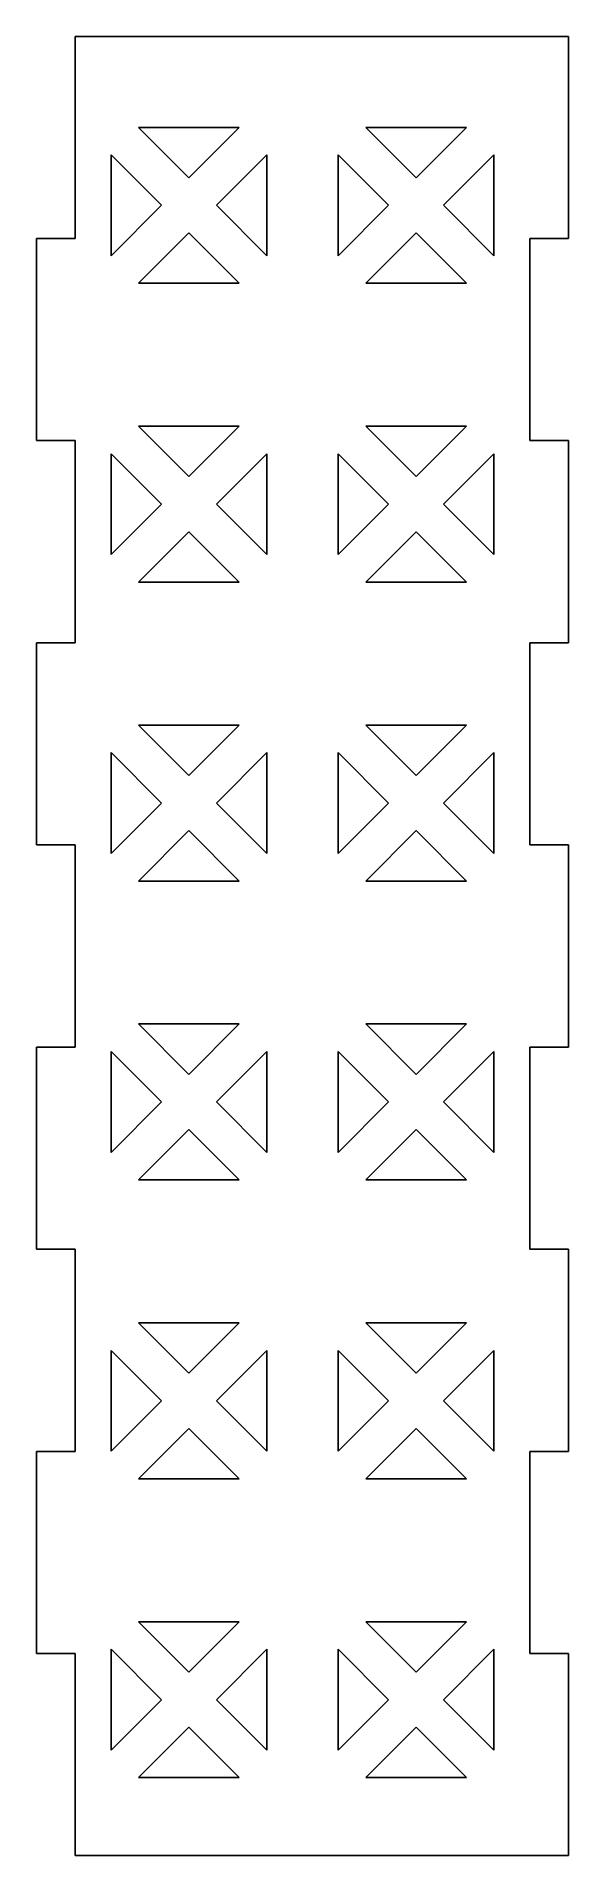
# Model space of a CAD drawing. Extents: x -0.021 to 0.021, y 0.02 to 0.16.
import ezdxf

# ---------------------------------------------------------------- set-up
doc = ezdxf.new("R2010")
doc.units = 0
doc.layers.add('VISIBLE', color=7, linetype='CONTINUOUS')

msp = doc.modelspace()

# ---------------------------------------------------------------- linework, layer by layer
at = {"layer": 'VISIBLE'}
for p, q in [((-0.0175, 0.16), (0.0205, 0.16)), ((-0.0175, 0.14444), (-0.0175, 0.16)), ((0.0205, 0.16), (0.0205, 0.14444)), ((-0.00487, 0.153), (-0.01263, 0.153)), ((-0.01263, 0.153), (-0.00875, 0.14912)), ((-0.00487, 0.153), (-0.00875, 0.14912)), ((0.01263, 0.153), (0.00487, 0.153)), ((0.00487, 0.153), (0.00875, 0.14912)), ((0.01263, 0.153), (0.00875, 0.14912)), ((-0.01475, 0.15088), (-0.01475, 0.14312)), ((-0.01475, 0.15088), (-0.01087, 0.147)), ((-0.00275, 0.15088), (-0.00663, 0.147)), ((-0.00275, 0.15088), (-0.00275, 0.14312)), ((0.00275, 0.15088), (0.00275, 0.14312)), ((0.00275, 0.15088), (0.00663, 0.147)), ((0.01475, 0.15088), (0.01087, 0.147)), ((0.01475, 0.15088), (0.01475, 0.14312)), ((-0.01475, 0.14312), (-0.01087, 0.147)), ((-0.00275, 0.14312), (-0.00663, 0.147)), ((0.00275, 0.14312), (0.00663, 0.147)), ((0.01475, 0.14312), (0.01087, 0.147)), ((-0.0205, 0.14444), (-0.0175, 0.14444)), ((-0.0205, 0.14444), (-0.0205, 0.12889)), ((-0.01263, 0.141), (-0.00875, 0.14488)), ((-0.00487, 0.141), (-0.00875, 0.14488)), ((0.00487, 0.141), (0.00875, 0.14488)), ((0.01263, 0.141), (0.00875, 0.14488)), ((0.0175, 0.14444), (0.0175, 0.12889)), ((0.0205, 0.14444), (0.0175, 0.14444)), ((-0.00487, 0.141), (-0.01263, 0.141)), ((0.01263, 0.141), (0.00487, 0.141)), ((-0.0205, 0.12889), (-0.0175, 0.12889)), ((-0.0175, 0.11333), (-0.0175, 0.12889)), ((-0.00487, 0.13), (-0.01263, 0.13)), ((-0.01263, 0.13), (-0.00875, 0.12612)), ((-0.00487, 0.13), (-0.00875, 0.12612)), ((0.01263, 0.13), (0.00487, 0.13)), ((0.00487, 0.13), (0.00875, 0.12612)), ((0.01263, 0.13), (0.00875, 0.12612)), ((0.0205, 0.12889), (0.0175, 0.12889)), ((0.0205, 0.12889), (0.0205, 0.11333)), ((-0.01475, 0.12788), (-0.01475, 0.12012)), ((-0.01475, 0.12788), (-0.01087, 0.124)), ((-0.00275, 0.12788), (-0.00663, 0.124)), ((-0.00275, 0.12788), (-0.00275, 0.12012)), ((0.00275, 0.12788), (0.00275, 0.12012)), ((0.00275, 0.12788), (0.00663, 0.124)), ((0.01475, 0.12788), (0.01087, 0.124)), ((0.01475, 0.12788), (0.01475, 0.12012)), ((-0.01475, 0.12012), (-0.01087, 0.124)), ((-0.00275, 0.12012), (-0.00663, 0.124)), ((0.00275, 0.12012), (0.00663, 0.124)), ((0.01475, 0.12012), (0.01087, 0.124)), ((-0.01263, 0.118), (-0.00875, 0.12188)), ((-0.00487, 0.118), (-0.00875, 0.12188)), ((0.00487, 0.118), (0.00875, 0.12188)), ((0.01263, 0.118), (0.00875, 0.12188)), ((-0.00487, 0.118), (-0.01263, 0.118)), ((0.01263, 0.118), (0.00487, 0.118)), ((-0.0205, 0.11333), (-0.0175, 0.11333)), ((-0.0205, 0.11333), (-0.0205, 0.09778)), ((0.0205, 0.11333), (0.0175, 0.11333)), ((0.0175, 0.11333), (0.0175, 0.09778)), ((-0.00487, 0.107), (-0.01263, 0.107)), ((-0.01263, 0.107), (-0.00875, 0.10312)), ((-0.00487, 0.107), (-0.00875, 0.10312)), ((0.01263, 0.107), (0.00487, 0.107)), ((0.00487, 0.107), (0.00875, 0.10312)), ((0.01263, 0.107), (0.00875, 0.10312)), ((-0.01475, 0.10488), (-0.01475, 0.09712)), ((-0.01475, 0.10488), (-0.01087, 0.101)), ((-0.00275, 0.10488), (-0.00663, 0.101)), ((-0.00275, 0.10488), (-0.00275, 0.09712)), ((0.00275, 0.10488), (0.00275, 0.09712)), ((0.00275, 0.10488), (0.00663, 0.101)), ((0.01475, 0.10488), (0.01087, 0.101)), ((0.01475, 0.10488), (0.01475, 0.09712)), ((-0.01475, 0.09712), (-0.01087, 0.101)), ((-0.00275, 0.09712), (-0.00663, 0.101)), ((0.00275, 0.09712), (0.00663, 0.101)), ((0.01475, 0.09712), (0.01087, 0.101)), ((-0.01263, 0.095), (-0.00875, 0.09888)), ((-0.00487, 0.095), (-0.00875, 0.09888)), ((0.00487, 0.095), (0.00875, 0.09888)), ((0.01263, 0.095), (0.00875, 0.09888)), ((-0.0205, 0.09778), (-0.0175, 0.09778)), ((-0.0175, 0.08222), (-0.0175, 0.09778)), ((0.0205, 0.09778), (0.0175, 0.09778)), ((0.0205, 0.09778), (0.0205, 0.08222)), ((-0.00487, 0.095), (-0.01263, 0.095)), ((0.01263, 0.095), (0.00487, 0.095)), ((-0.00487, 0.084), (-0.01263, 0.084)), ((-0.01263, 0.084), (-0.00875, 0.08012)), ((-0.00487, 0.084), (-0.00875, 0.08012)), ((0.01263, 0.084), (0.00487, 0.084)), ((0.00487, 0.084), (0.00875, 0.08012)), ((0.01263, 0.084), (0.00875, 0.08012)), ((-0.0205, 0.08222), (-0.0175, 0.08222)), ((-0.0205, 0.08222), (-0.0205, 0.06667)), ((-0.01475, 0.08188), (-0.01475, 0.07412)), ((-0.01475, 0.08188), (-0.01087, 0.078)), ((-0.00275, 0.08188), (-0.00663, 0.078)), ((-0.00275, 0.08188), (-0.00275, 0.07412)), ((0.00275, 0.08188), (0.00275, 0.07412)), ((0.00275, 0.08188), (0.00663, 0.078)), ((0.01475, 0.08188), (0.01087, 0.078)), ((0.01475, 0.08188), (0.01475, 0.07412)), ((0.0175, 0.08222), (0.0175, 0.06667)), ((0.0205, 0.08222), (0.0175, 0.08222)), ((-0.01475, 0.07412), (-0.01087, 0.078)), ((-0.00275, 0.07412), (-0.00663, 0.078)), ((0.00275, 0.07412), (0.00663, 0.078)), ((0.01475, 0.07412), (0.01087, 0.078)), ((-0.01263, 0.072), (-0.00875, 0.07588)), ((-0.00487, 0.072), (-0.00875, 0.07588)), ((0.00487, 0.072), (0.00875, 0.07588)), ((0.01263, 0.072), (0.00875, 0.07588)), ((-0.00487, 0.072), (-0.01263, 0.072)), ((0.01263, 0.072), (0.00487, 0.072)), ((-0.0205, 0.06667), (-0.0175, 0.06667)), ((-0.0175, 0.05111), (-0.0175, 0.06667)), ((0.0205, 0.06667), (0.0175, 0.06667)), ((0.0205, 0.06667), (0.0205, 0.05111)), ((-0.00487, 0.061), (-0.01263, 0.061)), ((-0.01263, 0.061), (-0.00875, 0.05712)), ((-0.00487, 0.061), (-0.00875, 0.05712)), ((0.01263, 0.061), (0.00487, 0.061)), ((0.00487, 0.061), (0.00875, 0.05712)), ((0.01263, 0.061), (0.00875, 0.05712)), ((-0.01475, 0.05888), (-0.01475, 0.05112)), ((-0.01475, 0.05888), (-0.01087, 0.055)), ((-0.00275, 0.05888), (-0.00663, 0.055)), ((-0.00275, 0.05888), (-0.00275, 0.05112)), ((0.00275, 0.05888), (0.00275, 0.05112)), ((0.00275, 0.05888), (0.00663, 0.055)), ((0.01475, 0.05888), (0.01087, 0.055)), ((0.01475, 0.05888), (0.01475, 0.05112)), ((-0.01475, 0.05112), (-0.01087, 0.055)), ((-0.00275, 0.05112), (-0.00663, 0.055)), ((0.00275, 0.05112), (0.00663, 0.055)), ((0.01475, 0.05112), (0.01087, 0.055)), ((-0.01263, 0.049), (-0.00875, 0.05288)), ((-0.00487, 0.049), (-0.00875, 0.05288)), ((0.00487, 0.049), (0.00875, 0.05288)), ((0.01263, 0.049), (0.00875, 0.05288)), ((-0.0205, 0.05111), (-0.0175, 0.05111)), ((-0.0205, 0.05111), (-0.0205, 0.03556)), ((0.0175, 0.05111), (0.0175, 0.03556)), ((0.0205, 0.05111), (0.0175, 0.05111)), ((-0.00487, 0.049), (-0.01263, 0.049)), ((0.01263, 0.049), (0.00487, 0.049)), ((-0.01263, 0.038), (-0.00875, 0.03412)), ((-0.00487, 0.038), (-0.01263, 0.038)), ((-0.00487, 0.038), (-0.00875, 0.03412)), ((0.01263, 0.038), (0.00487, 0.038)), ((0.00487, 0.038), (0.00875, 0.03412)), ((0.01263, 0.038), (0.00875, 0.03412)), ((-0.0205, 0.03556), (-0.0175, 0.03556)), ((-0.0175, 0.02), (-0.0175, 0.03556)), ((-0.01475, 0.03588), (-0.01475, 0.02812)), ((-0.01475, 0.03588), (-0.01087, 0.032)), ((-0.00275, 0.03588), (-0.00663, 0.032)), ((-0.00275, 0.03588), (-0.00275, 0.02812)), ((0.00275, 0.03588), (0.00275, 0.02812)), ((0.00275, 0.03588), (0.00663, 0.032)), ((0.01475, 0.03588), (0.01087, 0.032)), ((0.01475, 0.03588), (0.01475, 0.02812)), ((0.0205, 0.03556), (0.0175, 0.03556)), ((0.0205, 0.03556), (0.0205, 0.02)), ((-0.01475, 0.02812), (-0.01087, 0.032)), ((-0.00275, 0.02812), (-0.00663, 0.032)), ((0.00275, 0.02812), (0.00663, 0.032)), ((0.01475, 0.02812), (0.01087, 0.032)), ((-0.01263, 0.026), (-0.00875, 0.02988)), ((-0.00487, 0.026), (-0.00875, 0.02988)), ((0.00487, 0.026), (0.00875, 0.02988)), ((0.01263, 0.026), (0.00875, 0.02988)), ((-0.00487, 0.026), (-0.01263, 0.026)), ((0.01263, 0.026), (0.00487, 0.026)), ((-0.0175, 0.02), (0.0205, 0.02))]:
    msp.add_line(p, q, dxfattribs=at)

doc.saveas('drawing.dxf')
